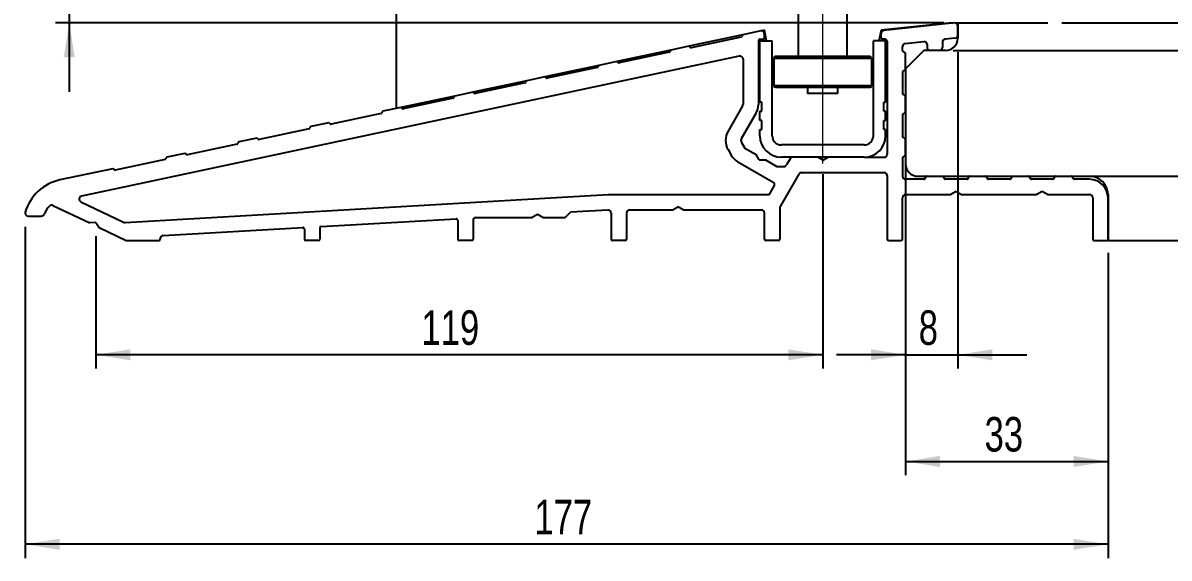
# Model space of a CAD drawing. Header units: millimetres. Extents: x 3976 to 11712, y 853 to 20234.
# Drawn here: x 4706 to 8858, y 853 to 2792 of the extents above; entities that cross this region are included whole.
import ezdxf

# ---------------------------------------------------------------- set-up
doc = ezdxf.new("R2010")
doc.units = ezdxf.units.MM
doc.linetypes.add('CENTERX2', pattern=[20.32, 12.7, -2.54, 2.54, -2.54])
doc.layers.add('FORMAT', color=7, linetype='Continuous')
doc.styles.add('SLDTEXTSTYLE0', font='TXT', dxfattribs={"width": 0.75})
doc.dimstyles.new('SLDDIMSTYLE0', dxfattribs={"dimtxt": 125, "dimasz": 125, "dimexe": 0, "dimexo": 0.0625, "dimgap": 31.25, "dimtad": 1, "dimdec": 0, "dimlfac": 0.045, "dimrnd": 1e-09, "dimzin": 12, "dimdsep": 46, "dimtxsty": 'SLDTEXTSTYLE0', "dimsah": 1, "dimcen": 0.09, "dimadec": 0, "dimazin": 3, "dimtfac": 1, "dimtmove": 0, "dimatfit": 0, "dimfxl": 1, "dimfrac": 2, "dimtolj": 1, "dimtzin": 12, "dimarcsym": 0})
doc.dimstyles.new('SLDDIMSTYLE1', dxfattribs={"dimtxt": 125, "dimasz": 125, "dimexe": 0, "dimexo": 0.0625, "dimgap": 31.25, "dimtad": 1, "dimdec": 0, "dimlfac": 0.045, "dimrnd": 1e-09, "dimzin": 12, "dimdsep": 46, "dimtxsty": 'SLDTEXTSTYLE0', "dimsah": 1, "dimcen": 0.09, "dimadec": 0, "dimazin": 3, "dimtfac": 1, "dimtofl": 0, "dimtmove": 0, "dimatfit": 3, "dimfxl": 1, "dimfrac": 2, "dimtolj": 1, "dimtzin": 12, "dimarcsym": 0})
doc.dimstyles.new('SLDDIMSTYLE2', dxfattribs={"dimtxt": 125, "dimasz": 125, "dimexe": 0, "dimexo": 0.0625, "dimgap": 31.25, "dimtad": 1, "dimdec": 1, "dimlfac": 0.045, "dimrnd": 1e-09, "dimzin": 12, "dimdsep": 46, "dimtxsty": 'SLDTEXTSTYLE0', "dimsah": 1, "dimcen": 0.09, "dimadec": 0, "dimazin": 3, "dimtfac": 1, "dimtofl": 0, "dimtmove": 0, "dimatfit": 3, "dimfxl": 1, "dimfrac": 2, "dimtolj": 1, "dimtzin": 12, "dimarcsym": 0})

# ---------------------------------------------------------------- blocks, each defined once
blk = doc.blocks.new('_D')
at = {"layer": 'FORMAT', "color": 7, "ltscale": 50}
for p, q in [((4874, 3014.5), (4874, 4781.8)), ((7347, 3014.5), (4824, 3014.5)), ((4874, 3014.5), (4874, 2792.2)), ((8042.6, 2792.2), (4824, 2792.2)), ((4874, 2792.2), (4874, 2542.2))]:
    blk.add_line(p, q, dxfattribs=at)
for points in [[(4874, 3014.5), (4894, 3139.5), (4854, 3139.5)], [(4874, 2792.2), (4854, 2667.2), (4894, 2667.2)]]:
    blk.add_solid(points, dxfattribs=at)
at = {"layer": 'FORMAT', "color": 7, "ltscale": 50, "char_height": 125, "attachment_point": 1, "rotation": 90, "style": 'SLDTEXTSTYLE0'}
for s, insert in [('mm  Sill Clearance', (4712.9, 3275.8)), ('10', (4712.9, 3044.2))]:
    blk.add_mtext(s, dxfattribs=dict(at, insert=insert))
blk = doc.blocks.new('_D_1')
at = {"layer": 'FORMAT', "color": 7, "ltscale": 50}
for p, q in [((8092.6, 2686.7), (8092.6, 1539.8)), ((7903.7, 2574.6), (7903.7, 1539.8)), ((7903.7, 1589.8), (7653.7, 1589.8)), ((7903.7, 1589.8), (8092.6, 1589.8)), ((8092.6, 1589.8), (8342.6, 1589.8))]:
    blk.add_line(p, q, dxfattribs=at)
for points in [[(7903.7, 1589.8), (7778.7, 1609.8), (7778.7, 1569.8)], [(8092.6, 1589.8), (8217.6, 1569.8), (8217.6, 1609.8)]]:
    blk.add_solid(points, dxfattribs=at)
at = {"layer": 'FORMAT', "color": 7, "ltscale": 50, "insert": (7951.3, 1750.9), "char_height": 125, "attachment_point": 1, "style": 'SLDTEXTSTYLE0'}
blk.add_mtext('8', dxfattribs=at)
blk = doc.blocks.new('_D_2')
at = {"layer": 'FORMAT', "color": 7, "ltscale": 50}
for p, q in [((8075.9, 2692.2), (9962.1, 2692.2)), ((9912.1, 2692.2), (9912.1, 2236.7)), ((8088, 2236.7), (9962.1, 2236.7))]:
    blk.add_line(p, q, dxfattribs=at)
for points in [[(9912.1, 2692.2), (9892.1, 2567.2), (9932.1, 2567.2)], [(9912.1, 2236.7), (9932.1, 2361.7), (9892.1, 2361.7)]]:
    blk.add_solid(points, dxfattribs=at)
at = {"layer": 'FORMAT', "color": 7, "ltscale": 50, "insert": (9750.9, 2378.3), "char_height": 125, "attachment_point": 1, "rotation": 90, "style": 'SLDTEXTSTYLE0'}
blk.add_mtext('21', dxfattribs=at)
blk = doc.blocks.new('_D_3')
at = {"layer": 'FORMAT', "color": 7, "ltscale": 50}
for p, q in [((9912.1, 2236.7), (9912.1, 2486.7)), ((8554.7, 2236.7), (9962.1, 2236.7)), ((9912.1, 2236.7), (9912.1, 2003.4)), ((9495.9, 2003.4), (9962.1, 2003.4)), ((9912.1, 2003.4), (9912.1, 1753.4))]:
    blk.add_line(p, q, dxfattribs=at)
for points in [[(9912.1, 2236.7), (9932.1, 2361.7), (9892.1, 2361.7)], [(9912.1, 2003.4), (9892.1, 1878.4), (9932.1, 1878.4)]]:
    blk.add_solid(points, dxfattribs=at)
at = {"layer": 'FORMAT', "color": 7, "ltscale": 50, "insert": (9750.9, 2044.7), "char_height": 125, "attachment_point": 1, "rotation": 90, "style": 'SLDTEXTSTYLE0'}
blk.add_mtext('11', dxfattribs=at)
blk = doc.blocks.new('_D_4')
at = {"layer": 'FORMAT', "color": 7, "ltscale": 50}
for p, q in [((7903.7, 2263.5), (7903.7, 1153.4)), ((8637, 1958.9), (8637, 1153.4)), ((7903.7, 1203.4), (8637, 1203.4))]:
    blk.add_line(p, q, dxfattribs=at)
for points in [[(7903.7, 1203.4), (8028.7, 1183.4), (8028.7, 1223.4)], [(8637, 1203.4), (8512, 1223.4), (8512, 1183.4)]]:
    blk.add_solid(points, dxfattribs=at)
at = {"layer": 'FORMAT', "color": 7, "ltscale": 50, "insert": (8189.8, 1364.5), "char_height": 125, "attachment_point": 1, "style": 'SLDTEXTSTYLE0'}
blk.add_mtext('33', dxfattribs=at)
blk = doc.blocks.new('_D_5')
at = {"layer": 'FORMAT', "color": 7, "ltscale": 50}
for p, q in [((9495.9, 3347.8), (9962.1, 3347.8)), ((9912.1, 2792.2), (9912.1, 3347.8)), ((8469.2, 2792.2), (9962.1, 2792.2))]:
    blk.add_line(p, q, dxfattribs=at)
for points in [[(9912.1, 3347.8), (9892.1, 3222.8), (9932.1, 3222.8)], [(9912.1, 2792.2), (9932.1, 2917.2), (9892.1, 2917.2)]]:
    blk.add_solid(points, dxfattribs=at)
at = {"layer": 'FORMAT', "color": 7, "ltscale": 50, "insert": (9750.9, 2969.8), "char_height": 125, "attachment_point": 1, "rotation": 90, "style": 'SLDTEXTSTYLE0'}
blk.add_mtext('25', dxfattribs=at)
blk = doc.blocks.new('_D_6')
at = {"layer": 'FORMAT', "color": 7, "ltscale": 50}
for p, q in [((9912.1, 2792.2), (9912.1, 3042.2)), ((8469.2, 2792.2), (9962.1, 2792.2)), ((9912.1, 2692.2), (9912.1, 2792.2)), ((8075.9, 2692.2), (9962.1, 2692.2)), ((9912.1, 2692.2), (9912.1, 2442.2))]:
    blk.add_line(p, q, dxfattribs=at)
for points in [[(9912.1, 2792.2), (9932.1, 2917.2), (9892.1, 2917.2)], [(9912.1, 2692.2), (9892.1, 2567.2), (9932.1, 2567.2)]]:
    blk.add_solid(points, dxfattribs=at)
at = {"layer": 'FORMAT', "color": 7, "ltscale": 50, "insert": (9750.9, 2704.6), "char_height": 125, "attachment_point": 1, "rotation": 90, "style": 'SLDTEXTSTYLE0'}
blk.add_mtext('5', dxfattribs=at)
blk = doc.blocks.new('_D_7')
at = {"layer": 'FORMAT', "color": 7, "ltscale": 50}
for p, q in [((7603.7, 2244.5), (7603.7, 1539.8)), ((4970.3, 2019.3), (4970.3, 1539.8)), ((7603.7, 1589.8), (4970.3, 1589.8))]:
    blk.add_line(p, q, dxfattribs=at)
for points in [[(4970.3, 1589.8), (5095.3, 1569.8), (5095.3, 1609.8)], [(7603.7, 1589.8), (7478.7, 1609.8), (7478.7, 1569.8)]]:
    blk.add_solid(points, dxfattribs=at)
at = {"layer": 'FORMAT', "color": 7, "ltscale": 50, "insert": (6149.9, 1750.9), "char_height": 125, "attachment_point": 1, "style": 'SLDTEXTSTYLE0'}
blk.add_mtext('119', dxfattribs=at)
blk = doc.blocks.new('_D_8')
at = {"layer": 'FORMAT', "color": 7, "ltscale": 50}
for p, q in [((4714.4, 2053.4), (4714.4, 853.4)), ((8637, 1958.9), (8637, 853.4)), ((8637, 903.4), (4714.4, 903.4))]:
    blk.add_line(p, q, dxfattribs=at)
for points in [[(4714.4, 903.4), (4839.4, 883.4), (4839.4, 923.4)], [(8637, 903.4), (8512, 923.4), (8512, 883.4)]]:
    blk.add_solid(points, dxfattribs=at)
at = {"layer": 'FORMAT', "color": 7, "ltscale": 50, "insert": (6559.3, 1064.5), "char_height": 125, "attachment_point": 1, "style": 'SLDTEXTSTYLE0'}
blk.add_mtext('177', dxfattribs=at)
blk = doc.blocks.new('_D_10')
at = {"layer": 'FORMAT', "color": 1, "ltscale": 50}
for p, q in [((8092.6, 2831.1), (8092.6, 3762.1)), ((8485.9, 3380), (8485.9, 3762.1)), ((8092.6, 3712.1), (8485.9, 3712.1)), ((8485.9, 3712.1), (11711.5, 3712.1))]:
    blk.add_line(p, q, dxfattribs=at)
for points in [[(8092.6, 3712.1), (8217.6, 3692.1), (8217.6, 3732.1)], [(8485.9, 3712.1), (8360.9, 3732.1), (8360.9, 3692.1)]]:
    blk.add_solid(points, dxfattribs=at)
at = {"layer": 'FORMAT', "color": 1, "ltscale": 50, "insert": (9741.5, 3873.3), "char_height": 125, "attachment_point": 1, "style": 'SLDTEXTSTYLE0'}
blk.add_mtext('Panel Thickness Minus 26', dxfattribs=at)
blk = doc.blocks.new('_D_13')
at = {"layer": 'FORMAT', "color": 7, "ltscale": 50}
for p, q in [((8469.2, 2792.2), (10390.9, 2792.2)), ((10340.9, 2792.2), (10340.9, 2003.4)), ((9495.9, 2003.4), (10390.9, 2003.4))]:
    blk.add_line(p, q, dxfattribs=at)
for points in [[(10340.9, 2792.2), (10320.9, 2667.2), (10360.9, 2667.2)], [(10340.9, 2003.4), (10360.9, 2128.4), (10320.9, 2128.4)]]:
    blk.add_solid(points, dxfattribs=at)
at = {"layer": 'FORMAT', "color": 7, "ltscale": 50, "insert": (10179.8, 2249.7), "char_height": 125, "attachment_point": 1, "rotation": 90, "style": 'SLDTEXTSTYLE0'}
blk.add_mtext('35.5', dxfattribs=at)

msp = doc.modelspace()

# ---------------------------------------------------------------- linework, layer by layer
at = {"color": 7, "linetype": 'Continuous', "lineweight": 25, "ltscale": 50}
for p, q in [((6059.23, 2482.45), (6059.23, 17347.8)), ((7514.79, 2903.36), (7514.79, 2670.03)), ((7692.56, 2670.03), (7692.56, 2903.36)), ((8059.23, 2791.55), (7814.79, 2765.86)), ((8080.29, 2792.19), (7824.74, 2765.33)), ((8074.25, 2791.55), (8059.23, 2791.55)), ((8092.56, 2791.55), (8085.32, 2791.55)), ((8092.56, 2792.25), (8092.56, 2736.69)), ((8092.56, 2792.25), (8419.23, 2792.25)), ((7313.93, 2749.15), (7118.3, 2707.56)), ((7308.49, 2741.17), (7126.52, 2702.5)), ((7312.35, 2747.84), (7310.07, 2742.48)), ((7379.14, 2763.01), (7313.93, 2749.15)), ((7392.56, 2765.86), (7379.14, 2763.01)), ((7400.18, 2727.8), (7392.56, 2765.86)), ((7392.56, 2737.8), (7392.56, 2752.14)), ((7814.79, 2765.86), (7807.17, 2727.8)), ((7814.79, 2737.8), (7814.79, 2754.28)), ((8092.56, 2747.62), (8092.56, 2781.14)), ((7118.3, 2707.56), (7053.09, 2693.7)), ((7120.28, 2707.02), (7124.54, 2703.04)), ((7370.34, 2726.69), (7370.34, 2497.08)), ((7375.9, 2505.58), (7375.9, 2727.8)), ((7375.9, 2727.8), (7420.34, 2727.8)), ((7377.01, 2733.36), (7388.12, 2733.36)), ((7420.34, 2383.36), (7420.34, 2727.8)), ((7787.01, 2383.36), (7787.01, 2727.8)), ((7831.45, 2727.8), (7787.01, 2727.8)), ((7830.34, 2733.36), (7819.23, 2733.36)), ((7831.45, 2505.58), (7831.45, 2727.8)), ((7837.01, 2726.69), (7837.01, 2316.47)), ((7892.56, 2692.25), (7892.56, 2706.59)), ((7902.51, 2717.64), (7969.18, 2724.65)), ((7981.45, 2713.6), (7981.45, 2703.36)), ((8037.01, 2721.77), (8037.01, 2703.36)), ((8082.61, 2736.57), (8046.96, 2732.82)), ((7301.36, 2671.5), (4918.93, 2165.1)), ((7053.09, 2693.7), (6857.46, 2652.12)), ((7047.65, 2685.73), (6865.68, 2647.05)), ((7051.51, 2692.4), (7049.23, 2687.04)), ((7314.79, 2660.64), (7314.79, 2497.02)), ((7425.9, 2663.36), (7425.9, 2565.58)), ((7781.45, 2663.36), (7425.9, 2663.36)), ((7781.45, 2565.58), (7781.45, 2663.36)), ((7902.73, 2683.98), (7893.51, 2690.43)), ((7970.34, 2692.25), (7903.68, 2625.58)), ((7903.68, 2624.56), (7903.68, 2682.15)), ((8048.12, 2692.25), (7970.34, 2692.25)), ((8025.9, 2692.25), (7992.56, 2692.25)), ((6792.25, 2638.26), (6596.62, 2596.68)), ((6786.81, 2630.29), (6604.84, 2591.61)), ((6790.67, 2636.96), (6788.39, 2631.59)), ((6857.46, 2652.12), (6792.25, 2638.26)), ((6859.44, 2651.57), (6863.7, 2647.6)), ((7425.9, 2654.75), (7420.34, 2654.75)), ((7787.01, 2654.75), (7781.45, 2654.75)), ((7893.51, 2616.29), (7902.73, 2622.74)), ((7903.68, 2625.58), (7903.68, 2281.14)), ((6531.41, 2582.82), (6335.79, 2541.24)), ((6525.97, 2574.84), (6344, 2536.17)), ((6529.83, 2581.51), (6527.56, 2576.15)), ((6596.62, 2596.68), (6531.41, 2582.82)), ((6598.6, 2596.13), (6602.86, 2592.16)), ((7892.56, 2614.47), (7892.56, 2536.69)), ((6335.79, 2541.24), (6270.58, 2527.37)), ((6337.76, 2540.69), (6342.02, 2536.71)), ((7425.9, 2565.58), (7781.45, 2565.58)), ((7548.68, 2558.92), (7548.68, 2536.69)), ((7658.68, 2536.69), (7548.68, 2536.69)), ((7658.68, 2536.69), (7658.68, 2558.92)), ((7902.73, 2528.42), (7893.51, 2534.87)), ((6270.58, 2527.37), (6074.95, 2485.79)), ((6265.13, 2519.4), (6083.16, 2480.72)), ((6268.99, 2526.07), (6266.72, 2520.71)), ((7313.33, 2491.57), (7260.47, 2400.03)), ((7382.56, 2505.58), (7375.9, 2505.58)), ((7382.56, 2472.25), (7382.56, 2505.58)), ((7824.79, 2505.58), (7831.45, 2505.58)), ((7824.79, 2472.25), (7824.79, 2505.58)), ((7903.68, 2469.01), (7903.68, 2526.6)), ((6004.29, 2463.96), (5822.32, 2425.28)), ((6008.15, 2470.63), (6005.88, 2465.26)), ((6074.95, 2485.79), (6009.74, 2471.93)), ((6076.92, 2485.24), (6081.18, 2481.27)), ((7361.41, 2463.74), (7308.58, 2372.25)), ((7375.9, 2438.92), (7375.9, 2472.25)), ((7375.9, 2472.25), (7382.56, 2472.25)), ((7831.45, 2472.25), (7824.79, 2472.25)), ((7831.45, 2438.92), (7831.45, 2472.25)), ((7892.56, 2458.92), (7892.56, 2381.14)), ((7893.51, 2460.74), (7902.73, 2467.19)), ((5743.45, 2408.52), (5561.48, 2369.84)), ((5747.31, 2415.18), (5745.04, 2409.82)), ((5814.11, 2430.35), (5748.9, 2416.49)), ((5816.08, 2429.8), (5820.34, 2425.83)), ((7382.56, 2438.92), (7375.9, 2438.92)), ((7382.56, 2405.58), (7382.56, 2438.92)), ((7824.79, 2438.92), (7831.45, 2438.92)), ((7824.79, 2405.58), (7824.79, 2438.92)), ((5553.27, 2374.91), (5488.06, 2361.04)), ((5555.24, 2374.36), (5559.5, 2370.38)), ((7375.9, 2383.36), (7375.9, 2405.58)), ((7375.9, 2405.58), (7382.56, 2405.58)), ((7831.45, 2405.58), (7824.79, 2405.58)), ((7831.45, 2383.36), (7831.45, 2405.58)), ((7902.73, 2372.86), (7893.51, 2379.32)), ((7903.68, 2313.45), (7903.68, 2371.04)), ((5482.61, 2353.07), (5300.64, 2314.39)), ((5486.47, 2359.74), (5484.2, 2354.38)), ((7260.47, 2333.36), (7271.81, 2313.72)), ((7308.58, 2361.14), (7321.41, 2338.92)), ((7321.41, 2338.92), (7362.48, 2315.2)), ((7753.68, 2350.03), (7453.68, 2350.03)), ((5221.77, 2297.63), (5039.8, 2258.95)), ((5225.63, 2304.3), (5223.36, 2298.93)), ((5292.43, 2319.46), (5227.22, 2305.6)), ((5294.41, 2318.91), (5298.67, 2314.94)), ((7296.22, 2289.31), (7423.54, 2215.8)), ((7373.59, 2295.96), (7362.48, 2315.2)), ((7373.59, 2295.96), (7395.82, 2295.96)), ((7395.82, 2295.96), (7436.88, 2272.25)), ((7753.68, 2305.58), (7453.68, 2305.58)), ((7485, 2300.03), (7472.17, 2277.8)), ((7603.68, 2294.47), (7584.43, 2305.58)), ((7603.68, 2294.47), (7622.92, 2305.58)), ((7753.68, 2305.58), (7826.12, 2305.58)), ((7892.56, 2303.36), (7892.56, 2236.69)), ((7893.51, 2305.18), (7902.73, 2311.63)), ((5031.59, 2264.02), (4840.3, 2223.36)), ((5033.57, 2263.47), (5037.83, 2259.5)), ((7436.88, 2272.25), (7462.54, 2272.25)), ((7517.07, 2244.47), (7449.61, 2127.62)), ((7526.69, 2250.03), (7825.9, 2250.03)), ((7413.09, 2175.47), (7427.61, 2200.62)), ((7837.01, 2238.92), (7837.01, 2008.92)), ((7970.34, 2225.58), (7903.68, 2225.58)), ((7948.12, 2236.69), (8570.34, 2236.69)), ((7972.16, 2226.53), (7978.62, 2235.75)), ((7980.44, 2236.69), (8038.03, 2236.69)), ((8039.85, 2235.75), (8046.3, 2226.53)), ((8125.9, 2225.58), (8048.12, 2225.58)), ((8127.72, 2226.53), (8134.17, 2235.75)), ((8135.99, 2236.69), (8193.58, 2236.69)), ((8195.4, 2235.75), (8201.85, 2226.53)), ((8281.45, 2225.58), (8203.68, 2225.58)), ((8283.27, 2226.53), (8289.73, 2235.75)), ((8291.55, 2236.69), (8349.14, 2236.69)), ((8350.96, 2235.75), (8357.41, 2226.53)), ((8437.01, 2225.58), (8359.23, 2225.58)), ((8438.83, 2226.53), (8445.28, 2235.75)), ((8447.1, 2236.69), (8504.69, 2236.69)), ((8506.51, 2235.75), (8512.97, 2226.53)), ((8570.34, 2225.58), (8514.79, 2225.58)), ((5076.15, 2069.55), (6825.9, 2170.03)), ((6825.9, 2170.03), (7403.66, 2170.03)), ((7903.68, 2170.03), (8067.76, 2170.03)), ((8087.01, 2181.14), (8067.76, 2170.03)), ((8087.01, 2181.14), (8106.25, 2170.03)), ((8106.25, 2170.03), (8378.87, 2170.03)), ((8398.12, 2181.14), (8378.87, 2170.03)), ((8417.36, 2170.03), (8398.12, 2181.14)), ((8417.36, 2170.03), (8570.34, 2170.03)), ((8637.01, 2170.03), (8637.01, 2003.36)), ((4814.85, 2131.12), (4948.19, 2067.52)), ((4916.45, 2144.2), (5070.73, 2070.62)), ((7081.45, 2125.58), (7062.21, 2114.47)), ((7081.45, 2125.58), (7100.7, 2114.47)), ((7448.12, 2122.06), (7448.12, 2008.92)), ((7892.56, 2008.92), (7892.56, 2158.92)), ((8581.45, 2158.92), (8581.45, 2008.92)), ((8637.01, 2008.92), (8637.01, 2158.92)), ((4725.46, 2092.25), (4772.51, 2092.25)), ((5786.69, 2054.71), (6275.58, 2082.78)), ((6281.45, 2077.23), (6281.45, 2008.92)), ((6347.48, 2086.91), (6551.1, 2086.91)), ((6570.34, 2098.02), (6551.1, 2086.91)), ((6589.59, 2086.91), (6570.34, 2098.02)), ((6589.59, 2086.91), (6670.34, 2086.91)), ((6670.34, 2086.91), (6690.01, 2106.58)), ((6825.26, 2114.34), (6690.01, 2106.58)), ((6837.01, 2103.25), (6837.01, 2008.92)), ((6892.56, 2103.36), (6892.56, 2008.92)), ((6903.68, 2114.47), (7062.21, 2114.47)), ((7100.7, 2114.47), (7381.45, 2114.47)), ((7392.56, 2008.92), (7392.56, 2103.36)), ((4970.34, 2069.26), (4948.19, 2067.52)), ((4970.34, 2069.26), (4982.93, 2050.94)), ((4982.93, 2050.94), (5080.42, 2004.44)), ((5214.15, 2021.83), (5720.02, 2050.88)), ((5725.9, 2045.33), (5725.9, 2008.92)), ((5781.45, 2049.16), (5781.45, 2008.92)), ((6337.01, 2075.82), (6337.01, 2008.92)), ((5085.21, 2003.36), (5198.12, 2003.36)), ((5203.68, 2008.92), (5203.68, 2010.74)), ((5775.9, 2003.36), (5731.45, 2003.36)), ((6331.45, 2003.36), (6287.01, 2003.36)), ((6887.01, 2003.36), (6842.56, 2003.36)), ((7442.56, 2003.36), (7398.12, 2003.36)), ((7842.56, 2003.36), (7887.01, 2003.36)), ((8587.01, 2003.36), (8631.45, 2003.36)), ((8637.01, 2003.36), (9445.9, 2003.36))]:
    msp.add_line(p, q, dxfattribs=at)
at = {"color": 7, "linetype": 'Continuous', "lineweight": 25, "ltscale": 2500}
for centre, radius, start, end in [((8081.45, 2781.14), 11.11, 0, 96), ((7308.03, 2743.35), 2.22, 282, 337), ((7314.39, 2746.97), 2.22, 102, 157), ((7381.45, 2752.14), 11.11, 0, 102), ((7825.9, 2754.28), 11.11, 96, 180), ((8081.45, 2747.62), 11.11, 276, 0), ((7118.77, 2705.39), 2.22, 47, 102), ((7126.06, 2704.67), 2.22, 227, 282), ((7377.01, 2726.69), 6.67, 90, 180), ((7388.12, 2737.8), 4.44, 270, 0), ((7819.23, 2737.8), 4.44, 180, 270), ((7830.34, 2726.69), 6.67, 0, 90), ((7903.68, 2706.59), 11.11, 96, 180), ((7970.34, 2713.6), 11.11, 0, 96), ((7992.56, 2703.36), 11.11, 180, 270), ((8025.9, 2703.36), 11.11, 270, 0), ((8048.12, 2721.77), 11.11, 96, 180), ((8048.12, 2736.69), 44.44, 270, 0), ((7047.19, 2687.9), 2.22, 282, 337), ((7053.56, 2691.53), 2.22, 102, 157), ((7303.68, 2660.64), 11.11, 0, 102), ((7432.56, 2663.36), 6.67, 90, 180), ((7774.79, 2663.36), 6.67, 0, 90), ((7894.79, 2692.25), 2.22, 180, 235), ((7901.45, 2682.15), 2.22, 0, 55), ((6786.35, 2632.46), 2.22, 282, 337), ((6792.72, 2636.09), 2.22, 102, 157), ((6857.93, 2649.95), 2.22, 47, 102), ((6865.22, 2649.23), 2.22, 227, 282), ((7894.79, 2614.47), 2.22, 125, 180), ((7901.45, 2624.56), 2.22, 305, 0), ((6525.51, 2577.02), 2.22, 282, 337), ((6531.88, 2580.64), 2.22, 102, 157), ((6597.09, 2594.5), 2.22, 47, 102), ((6604.38, 2593.78), 2.22, 227, 282), ((6336.25, 2539.06), 2.22, 47, 102), ((6343.54, 2538.34), 2.22, 227, 282), ((7432.56, 2565.58), 6.67, 180, 270), ((7774.79, 2565.58), 6.67, 270, 0), ((7894.79, 2536.69), 2.22, 180, 235), ((6264.67, 2521.58), 2.22, 282, 337), ((6271.04, 2525.2), 2.22, 102, 157), ((7303.9, 2497.02), 10.89, 330, 0), ((7303.68, 2497.08), 66.67, 330, 0), ((7901.45, 2526.6), 2.22, 0, 55), ((6003.83, 2466.13), 2.22, 282, 337), ((6010.2, 2469.76), 2.22, 102, 157), ((6075.41, 2483.62), 2.22, 47, 102), ((6082.7, 2482.9), 2.22, 227, 282), ((7894.79, 2458.92), 2.22, 125, 180), ((7901.45, 2469.01), 2.22, 305, 0), ((5742.99, 2410.69), 2.22, 282, 337), ((5749.36, 2414.31), 2.22, 102, 157), ((5814.57, 2428.18), 2.22, 47, 102), ((5821.86, 2427.45), 2.22, 227, 282), ((5553.73, 2372.73), 2.22, 47, 102), ((5561.02, 2372.01), 2.22, 227, 282), ((7318.21, 2366.69), 66.67, 150, 210), ((7318.21, 2366.69), 11.11, 150, 210), ((7453.68, 2383.36), 77.78, 180, 270), ((7453.68, 2383.36), 33.33, 180, 270), ((7753.68, 2383.36), 33.33, 270, 360), ((7753.68, 2383.36), 77.78, 270, 0), ((7894.79, 2381.14), 2.22, 180, 235), ((7901.45, 2371.04), 2.22, 0, 55), ((5482.15, 2355.25), 2.22, 282, 337), ((5488.52, 2358.87), 2.22, 102, 157), ((5221.31, 2299.8), 2.22, 282, 337), ((5227.68, 2303.43), 2.22, 102, 157), ((5292.89, 2317.29), 2.22, 47, 102), ((5300.18, 2316.57), 2.22, 227, 282), ((7329.55, 2347.05), 66.67, 210, 240), ((7494.62, 2294.47), 11.11, 90, 150), ((7826.12, 2316.47), 10.89, 270, 0), ((7894.79, 2303.36), 2.22, 125, 180), ((7901.45, 2313.45), 2.22, 305, 0), ((5032.05, 2261.85), 2.22, 47, 102), ((5039.34, 2261.12), 2.22, 227, 282), ((7462.54, 2283.36), 11.11, 270, 330), ((7526.69, 2238.92), 11.11, 90, 150), ((7825.9, 2238.92), 11.11, 0, 90), ((7948.12, 2281.14), 44.44, 180, 270), ((4874.95, 2060.34), 166.67, 102, 163.94341), ((7417.99, 2206.18), 11.11, 330, 60), ((7903.68, 2236.69), 11.11, 180, 270), ((7970.34, 2227.8), 2.22, 270, 325), ((7980.44, 2234.47), 2.22, 90, 145), ((8038.03, 2234.47), 2.22, 35, 90), ((8048.12, 2227.8), 2.22, 215, 270), ((8125.9, 2227.8), 2.22, 270, 325), ((8135.99, 2234.47), 2.22, 90, 145), ((8193.58, 2234.47), 2.22, 35, 90), ((8203.68, 2227.8), 2.22, 215, 270), ((8281.45, 2227.8), 2.22, 270, 325), ((8291.55, 2234.47), 2.22, 90, 145), ((8349.14, 2234.47), 2.22, 35, 90), ((8359.23, 2227.8), 2.22, 215, 270), ((8437.01, 2227.8), 2.22, 270, 325), ((8447.1, 2234.47), 2.22, 90, 145), ((8504.69, 2234.47), 2.22, 35, 90), ((8514.79, 2227.8), 2.22, 215, 270), ((8570.34, 2170.03), 66.67, 0, 90), ((8570.34, 2158.92), 66.67, 0, 90), ((4921.24, 2154.23), 11.11, 102, 244.5), ((7403.66, 2180.92), 10.89, 270, 330), ((7903.68, 2158.92), 11.11, 90, 180), ((8570.34, 2158.92), 11.11, 0, 90), ((4874.95, 2060.34), 100, 136.88533, 157.21828), ((4810.06, 2121.09), 11.11, 64.5, 136.88533), ((7459.23, 2122.06), 11.11, 150, 180), ((4725.46, 2103.36), 11.11, 163.94341, 270), ((4772.51, 2103.36), 11.11, 270, 337.21828), ((6275.9, 2077.23), 5.56, 0, 93.28635), ((6348.12, 2075.82), 11.11, 93.28635, 180), ((6825.9, 2103.25), 11.11, 0, 93.28635), ((6903.68, 2103.36), 11.11, 90, 180), ((7381.45, 2103.36), 11.11, 0, 90), ((5075.51, 2080.65), 11.11, 244.5, 273.28635), ((5720.34, 2045.33), 5.56, 0, 93.28635), ((5787.01, 2049.16), 5.56, 93.28635, 180), ((5085.21, 2014.47), 11.11, 244.5, 270), ((5198.12, 2008.92), 5.56, 270, 0), ((5214.79, 2010.74), 11.11, 93.28635, 180), ((5731.45, 2008.92), 5.56, 180, 270), ((5775.9, 2008.92), 5.56, 270, 0), ((6287.01, 2008.92), 5.56, 180, 270), ((6331.45, 2008.92), 5.56, 270, 0), ((6842.56, 2008.92), 5.56, 180, 270), ((6887.01, 2008.92), 5.56, 270, 0), ((7398.12, 2008.92), 5.56, 180, 270), ((7442.56, 2008.92), 5.56, 270, 0), ((7842.56, 2008.92), 5.56, 180, 270), ((7887.01, 2008.92), 5.56, 270, 0), ((8587.01, 2008.92), 5.56, 180, 270), ((8631.45, 2008.92), 5.56, 270, 0)]:
    msp.add_arc(centre, radius, start, end, dxfattribs=at)
at = {"color": 7, "linetype": 'Continuous', "lineweight": 25, "ltscale": 50}
for points in [[(7774.79, 2670.03), (7772.5, 2670.03), (7768.98, 2670.03), (7747.65, 2670.03), (7725.56, 2670.03), (7698.15, 2670.03), (7658.31, 2670.03), (7603.68, 2670.03), (7549.04, 2670.03), (7509.2, 2670.03), (7481.79, 2670.03), (7459.7, 2670.03), (7438.37, 2670.03), (7434.85, 2670.03), (7432.56, 2670.03)], [(7432.56, 2558.92), (7434.85, 2558.92), (7438.37, 2558.92), (7459.7, 2558.92), (7481.79, 2558.92), (7509.2, 2558.92), (7549.04, 2558.92), (7603.68, 2558.92), (7658.31, 2558.92), (7698.15, 2558.92), (7725.56, 2558.92), (7747.65, 2558.92), (7768.98, 2558.92), (7772.5, 2558.92), (7774.79, 2558.92)]]:
    msp.add_open_spline(points, degree=3, knots=[0, 0, 0, 0, 0.1197284, 0.1841803, 0.25, 0.3158197, 0.3802716, 0.5, 0.6197284, 0.6841803, 0.75, 0.8158197, 0.8802716, 1, 1, 1, 1], dxfattribs=at)
at = {"layer": 'FORMAT', "color": 7, "linetype": 'CENTERX2', "lineweight": 18, "ltscale": 1111.111111}
msp.add_line((7603.68, 2283.36), (7603.68, 2827.8), dxfattribs=at)

# ---------------------------------------------------------------- dimensions: what is measured, and where the dimension line sits
at = {"layer": 'FORMAT', "color": 7, "ltscale": 50}
dim = msp.add_linear_dim(base=(4874.01, 2792.25), p1=(7397.01, 3014.47), p2=(8092.56, 2792.25), angle=90, text='<> mm  Sill Clearance', dimstyle='SLDDIMSTYLE0', dxfattribs=at)
dim.commit()
dim.dimension.update_dxf_attribs({"geometry": '_D', "text_midpoint": (4874.01, 3913), "dimtype": 160})
at = {"layer": 'FORMAT', "color": 1, "ltscale": 50}
dim = msp.add_linear_dim(base=(8485.9, 3712.15), p1=(8092.56, 2781.14), p2=(8485.9, 3330.03), text='Panel Thickness Minus 26', dimstyle='SLDDIMSTYLE1', dxfattribs=at)
dim.commit()
dim.dimension.update_dxf_attribs({"geometry": '_D_10', "text_midpoint": (10726.53, 3712.15), "dimtype": 160})
at = {"layer": 'FORMAT', "color": 7, "ltscale": 50}
for base, p1, p2, dimstyle, picture, middle in [((9912.07, 3347.8), (8419.23, 2792.25), (9445.9, 3347.8), 'SLDDIMSTYLE1', '_D_5', (9912.07, 3062.21)), ((9912.07006648, 2792.24855422), (8025.89724019, 2692.24855422), (8419.23057353, 2792.24855422), 'SLDDIMSTYLE0', '_D_6', (9912.07006648, 2750.75659165)), ((10340.91, 2003.36), (8419.23, 2792.25), (9445.9, 2003.36), 'SLDDIMSTYLE2', '_D_13', (10340.91, 2411.37)), ((9912.07, 2236.69), (8025.9, 2692.25), (8038.03, 2236.69), 'SLDDIMSTYLE1', '_D_2', (9912.07, 2470.65)), ((9912.07, 2003.36), (8504.69, 2236.69), (9445.9, 2003.36), 'SLDDIMSTYLE0', '_D_3', (9912.07, 2137.11))]:
    dim = msp.add_linear_dim(base=base, p1=p1, p2=p2, angle=90, dimstyle=dimstyle, dxfattribs=at)
    dim.commit()
    dim.dimension.update_dxf_attribs({"geometry": picture, "text_midpoint": middle, "dimtype": 160})
dim = msp.add_linear_dim(base=(8092.56, 1589.81), p1=(7903.68, 2624.56), p2=(8092.56, 2736.69), text='8', dimstyle='SLDDIMSTYLE0', dxfattribs=at)
dim.commit()
dim.dimension.update_dxf_attribs({"geometry": '_D_1', "text_midpoint": (7997.51, 1589.81), "dimtype": 160})
for base, p1, p2, dimstyle, picture, middle in [((4970.3417, 1589.806), (7603.675, 2294.4708), (4970.3417, 2069.2588), 'SLDDIMSTYLE1', '_D_7', (6288.4617, 1589.806)), ((8637.01, 1203.36), (7903.68, 2313.45), (8637.01, 2008.92), 'SLDDIMSTYLE0', '_D_4', (8282.18, 1203.36)), ((4714.35, 903.36), (8637.01, 2008.92), (4714.35, 2103.36), 'SLDDIMSTYLE1', '_D_8', (6697.86, 903.36))]:
    dim = msp.add_linear_dim(base=base, p1=p1, p2=p2, dimstyle=dimstyle, dxfattribs=at)
    dim.commit()
    dim.dimension.update_dxf_attribs({"geometry": picture, "text_midpoint": middle, "dimtype": 160})

doc.saveas('drawing.dxf')
